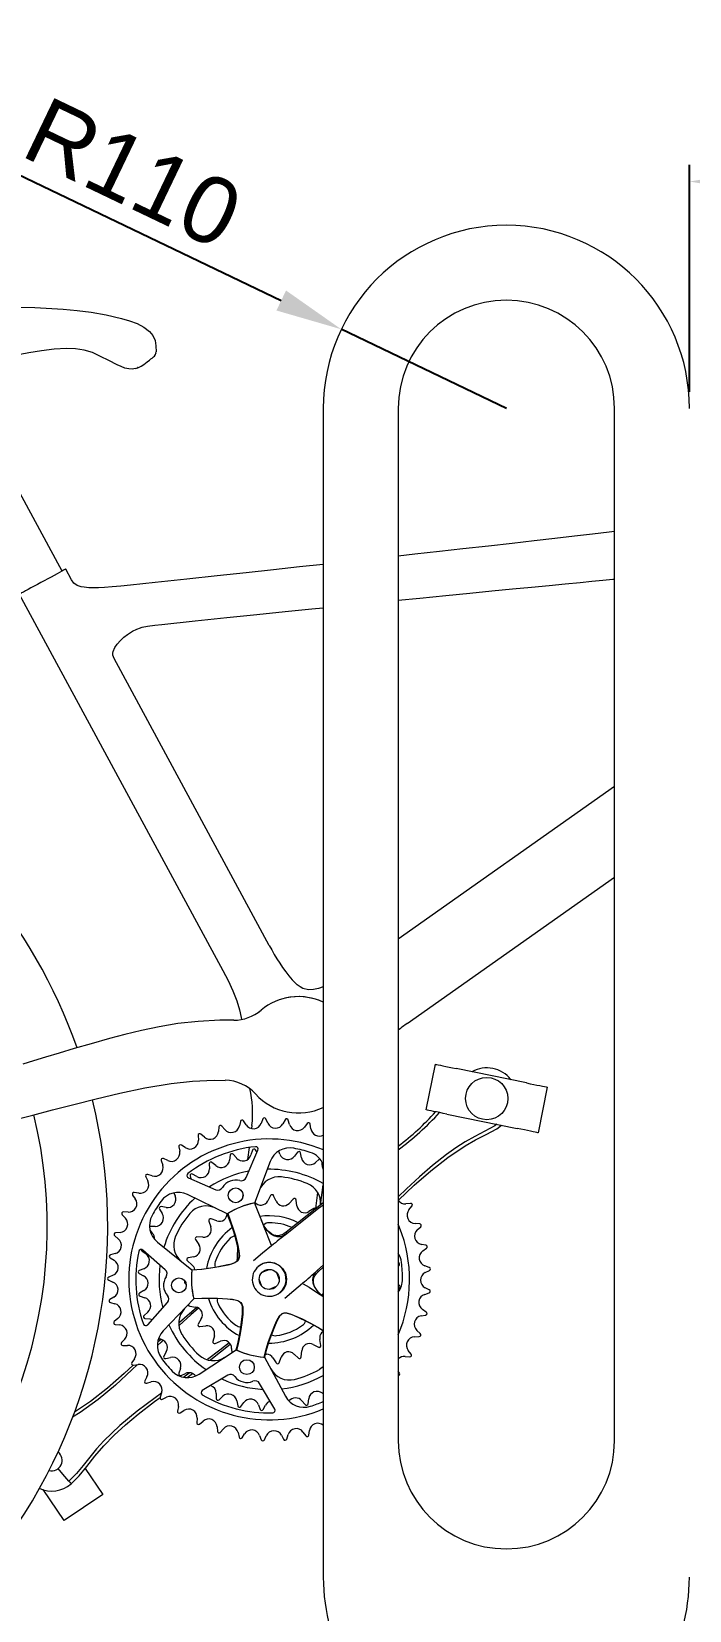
# Model space of a CAD drawing. Header units: millimetres. Extents: x -752 to 12520, y -224 to 3430.
# Drawn here: x -63 to 332, y 2183 to 3131 of the extents above; entities that cross this region are included whole.
import ezdxf

# ---------------------------------------------------------------- set-up
doc = ezdxf.new("R2010")
doc.units = ezdxf.units.MM
doc.layers.add('ZANO_R', color=7, linetype='Continuous', lineweight=0)
doc.layers.add('ZANO_W', color=1, linetype='Continuous', lineweight=0)
doc.styles.add('Arial', font='arial.ttf')
doc.styles.get("Standard").update_dxf_attribs({"font": 'ARIALUNI.TTF'})
doc.dimstyles.new('pl i ang', dxfattribs={"dimtxt": 50, "dimasz": 50, "dimexe": 1.25, "dimexo": 0.625, "dimgap": 10, "dimtad": 1, "dimtoh": 1, "dimtxsty": 'Standard', "dimcen": 2.5, "dimclrd": 1, "dimclre": 1, "dimclrt": 1, "dimadec": 0, "dimazin": 0, "dimtfac": 1, "dimtmove": 0, "dimatfit": 3, "dimfxl": 1, "dimarcsym": 1})

# ---------------------------------------------------------------- blocks, each defined once
blk = doc.blocks.new('*D459')
at = {"layer": 'ZANO_W', "color": 1, "lineweight": -2}
for p, q in [((331.98, 2914.65), (331.98, 3050.92)), ((1393.28, 2914.65), (1393.28, 3050.92)), ((371.98, 3040.92), (1353.28, 3040.92))]:
    blk.add_line(p, q, dxfattribs=at)
at = {"layer": 'ZANO_W', "color": 1}
for points in [[(371.98, 3047.59), (371.98, 3034.25), (331.98, 3040.92)], [(1353.28, 3034.25), (1353.28, 3047.59), (1393.28, 3040.92)]]:
    blk.add_solid(points, dxfattribs=at)
at = {"layer": 'ZANO_W', "color": 1, "insert": (862.63, 3071.34), "char_height": 40, "attachment_point": 5, "style": 'Arial'}
blk.add_mtext('min. 750', dxfattribs=at)
blk = doc.blocks.new('*D466')
at = {"layer": 'ZANO_W', "color": 1, "lineweight": -2}
for p, q in [((-81.5, 3050.07), (86.7, 2969.47)), ((221.98, 2904.65), (122.78, 2952.18))]:
    blk.add_line(p, q, dxfattribs=at)
at = {"layer": 'ZANO_W', "color": 1}
blk.add_solid([(83.82, 2963.46), (89.59, 2975.48), (122.78, 2952.18)], dxfattribs=at)
at = {"layer": 'ZANO_W', "color": 1, "insert": (-2.29, 3045.85), "char_height": 40, "attachment_point": 5, "rotation": 334.39783, "style": 'Arial'}
blk.add_mtext('R110', dxfattribs=at)

msp = doc.modelspace()

# ---------------------------------------------------------------- linework, layer by layer
at = {"layer": 'ZANO_R'}
for p, q in [((11.46, 2937.86), (11.36, 2937.54)), ((-1.1, 2928.59), (-0.25, 2928.86)), ((0.04, 2928.95), (0.44, 2929.07)), ((0.54, 2929.24), (0.37, 2929.19)), ((-45, 2806.95), (-105.16, 2918.17)), ((111.98, 2904.65), (111.98, 2202.65)), ((111.98, 2904.65), (111.98, 2202.65)), ((156.98, 2904.65), (156.98, 2284.65)), ((156.98, 2904.65), (156.98, 2284.65)), ((286.98, 2284.65), (286.98, 2904.65)), ((286.98, 2284.65), (286.98, 2904.65)), ((-39.26, 2801.68), (-42.76, 2808.16)), ((-70.69, 2793.05), (51.61, 2566.98)), ((79.49, 2582.16), (-13.71, 2754.46)), ((286.98, 2677.55), (156.98, 2585.88)), ((162.29, 2535.24), (286.98, 2623.16)), ((173.8, 2483.33), (179.4, 2510.71)), ((234.15, 2499.51), (191.84, 2508.16)), ((246.59, 2496.97), (240.99, 2469.6)), ((62.23, 2476.38), (61.61, 2473.67)), ((65.57, 2474.34), (64.08, 2476.7)), ((75.61, 2477.86), (74.61, 2475.25)), ((78.63, 2475.37), (77.48, 2477.91)), ((89.05, 2477.45), (87.71, 2475.01)), ((91.7, 2474.57), (90.92, 2477.25)), ((102.31, 2475.18), (100.64, 2472.95)), ((186.25, 2480.79), (228.55, 2472.14)), ((36.75, 2467.96), (36.9, 2465.18)), ((40.52, 2466.92), (38.44, 2468.78)), ((49.2, 2473.07), (48.96, 2470.29)), ((52.79, 2471.51), (50.98, 2473.64)), ((69.08, 2474.03), (68.83, 2472.09)), ((104.54, 2471.96), (104.13, 2474.72)), ((25.13, 2461.18), (25.67, 2458.44)), ((29.01, 2460.67), (26.69, 2462.22)), ((56.04, 2456.18), (55.68, 2453.21)), ((59.76, 2454.43), (57.82, 2456.71)), ((65.65, 2442.65), (72.73, 2459.12)), ((67.35, 2460.75), (66.41, 2453.47)), ((69.36, 2459.11), (68.49, 2456.24)), ((72.14, 2457.74), (71.21, 2459.33)), ((85.89, 2456.77), (85.21, 2458.59)), ((96.51, 2457.88), (94.71, 2455.49)), ((98.86, 2454.51), (98.32, 2457.45)), ((14.57, 2452.84), (15.48, 2450.21)), ((18.48, 2452.88), (15.97, 2454.09)), ((43.43, 2450.98), (43.59, 2447.99)), ((47.39, 2449.9), (45.09, 2451.81)), ((80.05, 2452.31), (70.6, 2427.39)), ((109.51, 2453.76), (107.33, 2451.71)), ((111.24, 2450.03), (111.23, 2451.96)), ((5.27, 2443.12), (6.54, 2440.64)), ((9.14, 2443.7), (6.49, 2444.55)), ((30.94, 2442.47), (47.41, 2435.38)), ((31.91, 2443.67), (32.32, 2441.87)), ((36, 2443.3), (33.4, 2444.78)), ((110.33, 2426.19), (111.98, 2438.24)), ((-2.58, 2432.2), (-0.98, 2429.92)), ((1.17, 2433.31), (-1.58, 2433.78)), ((22.25, 2433.5), (23.01, 2431.71)), ((54.31, 2420.91), (30.32, 2432.49)), ((63.71, 2432.75), (63.37, 2430.15)), ((80.33, 2431.86), (78.64, 2428.72)), ((83.62, 2428.54), (82.15, 2431.8)), ((93.89, 2429.76), (91.41, 2427.19)), ((96.16, 2425.68), (95.62, 2429.2)), ((107.4, 2424.07), (108.65, 2433.65)), ((-8.84, 2420.29), (-6.93, 2418.25)), ((-5.28, 2421.92), (-8.07, 2422)), ((13.51, 2423.66), (15.15, 2421.15)), ((17.49, 2424.71), (14.54, 2425.21)), ((106.37, 2424.07), (103.29, 2422.27)), ((164.37, 2427.19), (161.59, 2426.94)), ((163.46, 2423.39), (165.24, 2425.53)), ((-10.08, 2409.73), (-12.85, 2409.42)), ((7.92, 2410.79), (9.24, 2409.38)), ((10.92, 2413.3), (7.93, 2413.28)), ((43.25, 2416.52), (44.39, 2413.14)), ((47.91, 2416.66), (44.54, 2417.81)), ((157.81, 2412.73), (156.98, 2414.74)), ((169.9, 2414.93), (167.12, 2415.07)), ((168.47, 2411.29), (170.53, 2413.17)), ((-13.38, 2407.62), (-11.21, 2405.87)), ((12.29, 2403.95), (33.07, 2387.26)), ((35.14, 2405.46), (37.15, 2402.51)), ((39.6, 2406.85), (36.04, 2407.04)), ((173.67, 2402.02), (170.93, 2402.54)), ((171.75, 2398.61), (174.05, 2400.18)), ((-16.11, 2394.45), (-13.72, 2393.02)), ((-13.14, 2397), (-15.84, 2396.31)), ((3.07, 2398.56), (5.47, 2396.77)), ((17.03, 2387.27), (3.56, 2399.1)), ((30.32, 2392.61), (33.05, 2390.32)), ((34.24, 2395.16), (30.75, 2394.38)), ((111.98, 2390.02), (108.55, 2387.02)), ((157.05, 2391.59), (156.98, 2391.61)), ((156.98, 2389.57), (157.27, 2389.74)), ((-16.98, 2381.02), (-14.41, 2379.94)), ((-14.39, 2383.96), (-16.97, 2382.9)), ((1.27, 2385.04), (3.94, 2383.69)), ((4.18, 2387.94), (1.38, 2386.9)), ((75.14, 2377.28), (73.42, 2381.6)), ((75.23, 2385.81), (79.54, 2387.53)), ((83.76, 2385.72), (85.48, 2381.41)), ((109.12, 2386.33), (111.98, 2388.8)), ((175.61, 2388.7), (172.97, 2389.61)), ((173.23, 2385.6), (175.73, 2386.83)), ((-13.82, 2370.87), (-16.23, 2369.47)), ((4.21, 2374.77), (1.63, 2373.26)), ((1.84, 2371.41), (4.71, 2370.54)), ((29.14, 2378.95), (29.58, 2378.75)), ((83.67, 2377.19), (79.35, 2375.47)), ((110.05, 2372.54), (111.98, 2371.32)), ((157.63, 2377.96), (156.98, 2378.29)), ((156.98, 2375.9), (157.52, 2376.1)), ((172.89, 2372.5), (175.54, 2373.38)), ((175.68, 2375.25), (173.19, 2376.51)), ((-15.98, 2367.61), (-13.28, 2366.89)), ((6.52, 2361.81), (4.24, 2359.87)), ((6.48, 2354.21), (18.31, 2367.68)), ((34.21, 2369.77), (15.77, 2350.53)), ((31.7, 2365.47), (35.23, 2364.93)), ((173.87, 2361.92), (171.58, 2363.51)), ((-11.44, 2358), (-13.62, 2356.27)), ((-13.11, 2354.46), (-10.35, 2354.13)), ((4.77, 2358.09), (7.75, 2357.73)), ((38.61, 2357.78), (36.8, 2354.71)), ((37.8, 2353.18), (41.34, 2353.61)), ((170.73, 2359.59), (173.47, 2360.09)), ((-7.28, 2345.58), (-9.21, 2343.56)), ((12.85, 2345.63), (12.96, 2345.64)), ((46.53, 2347.64), (45.61, 2344.19)), ((46.98, 2342.99), (50.28, 2344.36)), ((105.9, 2342.38), (109.09, 2340.78)), ((110.55, 2341.88), (109.88, 2345.38)), ((166.79, 2347.1), (169.58, 2347.21)), ((170.23, 2348.97), (168.18, 2350.87)), ((-8.45, 2341.84), (-5.66, 2341.9)), ((-1.44, 2333.86), (-3.06, 2331.59)), ((17.65, 2338.06), (16.17, 2335.45)), ((17.29, 2333.96), (20.2, 2334.64)), ((37.35, 2324.57), (59.64, 2339.17)), ((56.88, 2340.01), (56.92, 2337.39)), ((76.62, 2334.85), (89.22, 2311.37)), ((81.72, 2334.33), (83.62, 2331.31)), ((85.43, 2331.49), (86.68, 2334.83)), ((94.37, 2336.69), (97.01, 2334.29)), ((98.7, 2334.96), (99, 2338.51)), ((161.15, 2335.28), (163.93, 2335)), ((164.82, 2336.65), (163.06, 2338.81)), ((-2.08, 2330), (0.68, 2330.44)), ((26.13, 2327.98), (25.13, 2325.16)), ((26.48, 2323.89), (29.24, 2325.06)), ((54.67, 2323.92), (39.26, 2314.76)), ((157.74, 2325.21), (156.98, 2326.48)), ((5.98, 2323.06), (4.69, 2320.6)), ((5.89, 2319.15), (8.55, 2319.97)), ((82.86, 2303.67), (73.7, 2319.08)), ((14.83, 2313.41), (13.89, 2310.78)), ((15.28, 2309.52), (17.8, 2310.71)), ((24.94, 2305.08), (24.37, 2302.35)), ((47.65, 2312.98), (47.67, 2309.98)), ((49.38, 2309.25), (51.57, 2311.29)), ((60.04, 2308.5), (60.58, 2305.55)), ((62.39, 2305.13), (64.19, 2307.52)), ((73.01, 2306.24), (74.05, 2303.43)), ((75.91, 2303.32), (77.26, 2305.99)), ((99.14, 2308.57), (101.08, 2306.29)), ((102.86, 2306.83), (103.22, 2309.8)), ((111.5, 2313.1), (111.98, 2312.71)), ((25.92, 2301.29), (28.26, 2302.82)), ((36.1, 2298.23), (35.92, 2295.45)), ((37.61, 2294.62), (39.7, 2296.46)), ((48.11, 2293.01), (48.32, 2290.23)), ((50.1, 2289.64), (51.93, 2291.75)), ((60.73, 2289.51), (61.33, 2286.79)), ((63.17, 2286.45), (64.69, 2288.8)), ((73.72, 2287.8), (74.69, 2285.19)), ((76.56, 2285.11), (77.73, 2287.64)), ((86.81, 2287.92), (88.14, 2285.46)), ((90, 2285.65), (90.81, 2288.32)), ((99.77, 2289.85), (101.42, 2287.61)), ((103.24, 2288.05), (103.67, 2290.81)), ((-31.1, 2267.89), (-20.54, 2252.24)), ((-43.7, 2236.61), (-56.28, 2255.25)), ((-20.54, 2252.24), (-43.7, 2236.61))]:
    msp.add_line(p, q, dxfattribs=at)
at = {"layer": 'ZANO_R', "flags": 128}
for points in [[(-163.78, 2959.39), (-147.52, 2960.59), (-131.11, 2962.32), (-114.66, 2963.95), (-96.68, 2965.1), (-78.91, 2965.53), (-61.44, 2965.25), (-44.37, 2964.28), (-35.95, 2963.5), (-27.42, 2962.37), (-18.58, 2960.79), (-9.28, 2958.63), (-4.51, 2957.25), (0.06, 2955.56), (4.17, 2953.46), (7.56, 2950.86), (9.57, 2948.38), (10.86, 2945.48), (11.44, 2942.18), (11.55, 2938.62)], [(-1.1, 2928.63), (-2.7, 2928.26), (-4.88, 2928.33), (-7.2, 2928.87), (-9.57, 2929.74), (-11.98, 2930.83), (-16.9, 2933.34), (-21.88, 2935.92), (-26.79, 2938.15), (-31.71, 2939.68), (-36.91, 2940.45), (-42.32, 2940.62), (-49.7, 2940.19), (-57.26, 2939.29), (-64.89, 2938.11), (-76.37, 2935.92), (-87.85, 2933.26), (-99.27, 2930.18), (-103, 2929.08)], [(0.47, 2929.08), (2.55, 2930), (4.08, 2930.99), (5.21, 2931.87), (6.12, 2932.6), (7.46, 2933.67), (8.35, 2934.36), (9.1, 2934.92), (9.71, 2935.37), (10, 2935.59), (10.53, 2936.09), (11.18, 2937.05), (11.44, 2937.75), (11.55, 2938.62)], [(-1.1, 2928.59), (-0.25, 2928.86), (0.41, 2929.06)], [(286.98, 2830.72), (283.76, 2830.34), (273.68, 2829.16), (262.82, 2827.89), (251.13, 2826.54), (238.76, 2825.12), (225.47, 2823.6), (211.18, 2821.98), (195.81, 2820.25), (181.87, 2818.69), (167.04, 2817.04), (156.98, 2815.93)], [(-42.76, 2808.16), (-42.92, 2808.07), (-43.38, 2807.82), (-44.14, 2807.41), (-45.19, 2806.84), (-46.49, 2806.14), (-48.02, 2805.31), (-49.74, 2804.38), (-51.62, 2803.36), (-53.62, 2802.28), (-55.68, 2801.17), (-57.77, 2800.04), (-59.83, 2798.92), (-61.83, 2797.84), (-63.71, 2796.83), (-65.43, 2795.89), (-66.96, 2795.06), (-68.26, 2794.36), (-69.31, 2793.8), (-70.07, 2793.38), (-70.53, 2793.13), (-70.69, 2793.05)], [(111.98, 2810.98), (97.75, 2809.43), (82.03, 2807.73), (65.53, 2805.95), (48.22, 2804.09), (30.06, 2802.14), (11.01, 2800.11), (-3.88, 2798.53)], [(-3.88, 2798.53), (-9.69, 2797.91), (-14.95, 2797.39), (-19.48, 2797.02), (-23.05, 2796.84), (-25.77, 2796.79), (-28.89, 2796.89), (-31.73, 2797.2), (-33.59, 2797.58), (-35.85, 2798.37), (-37.9, 2799.74), (-39.27, 2801.71)], [(156.98, 2789.48), (170.02, 2790.78), (185.54, 2792.33), (199.93, 2793.75), (213.26, 2795.06), (225.61, 2796.26), (237.04, 2797.37), (247.6, 2798.38), (257.37, 2799.32), (266.37, 2800.17), (273.36, 2800.83), (279.88, 2801.44), (285.96, 2802.01), (286.98, 2802.11)], [(10.7, 2774.48), (14.91, 2774.92), (35, 2777.01), (54.01, 2778.98), (72, 2780.83), (89.02, 2782.58), (105.12, 2784.23), (111.98, 2784.93)], [(-13.7, 2754.43), (-14.48, 2756.46), (-14.5, 2757.57), (-14.27, 2758.74), (-13.23, 2761.07), (-11.81, 2763.14), (-9.9, 2765.31), (-7.83, 2767.23), (-5.69, 2768.9), (-2.61, 2770.85), (-0.15, 2772.06), (0.51, 2772.34), (1.53, 2772.72), (3.05, 2773.2), (6.29, 2773.93), (10.7, 2774.48)], [(51.58, 2567.03), (54.76, 2561), (57.62, 2554.84), (59.96, 2548.83), (61.64, 2543.42), (62.7, 2538.91), (62.88, 2537.76)], [(111.98, 2557.24), (109.17, 2556.19), (106.18, 2555.55), (103.03, 2555.48), (99.69, 2556.29), (97.98, 2557.15), (96.28, 2558.36), (94.57, 2559.94), (93.25, 2561.41)], [(58.12, 2537.15), (49.89, 2537.16), (36.85, 2536.5), (24.6, 2535.14), (13.31, 2533.26), (2.71, 2531.04), (-7.21, 2528.63), (-16.49, 2526.17), (-27.6, 2523.03), (-37.69, 2520.1), (-46.81, 2517.41), (-54.97, 2514.97), (-62.21, 2512.78), (-68.53, 2510.85)], [(179.4, 2510.71), (179.59, 2510.67), (180.15, 2510.55), (181.07, 2510.37), (182.31, 2510.11), (183.85, 2509.8), (185.62, 2509.44), (187.59, 2509.03), (189.68, 2508.6), (191.84, 2508.16)], [(-73.72, 2477.28), (-62.63, 2480.21), (-50.72, 2483.3), (-38.02, 2486.54), (-24.52, 2489.88), (-10.25, 2493.28), (4.77, 2496.5), (20.49, 2499.2), (33.3, 2500.64), (46.49, 2501.21), (53.08, 2501.05)], [(234.15, 2499.51), (236.31, 2499.07), (238.4, 2498.64), (240.37, 2498.24), (242.15, 2497.88), (243.68, 2497.57), (244.92, 2497.31), (245.84, 2497.12), (246.4, 2497.01), (246.59, 2496.97)], [(186.25, 2480.79), (184.09, 2481.23), (181.99, 2481.66), (180.03, 2482.06), (178.25, 2482.42), (176.72, 2482.74), (175.47, 2482.99), (174.55, 2483.18), (173.99, 2483.29), (173.8, 2483.33)], [(216.23, 2474.66), (215.01, 2473.79), (209.09, 2470.52), (203.08, 2467.42), (197.21, 2464.09), (191.52, 2460.47), (186.02, 2456.57), (177.69, 2450), (169.69, 2443.04), (161.92, 2435.83), (156.98, 2431.12)], [(157.06, 2429.13), (166.66, 2438.02), (176.64, 2446.76), (186.77, 2454.73), (197.2, 2461.73), (203.52, 2465.34), (209.93, 2468.61), (216.18, 2471.99), (219.15, 2474.06)], [(240.99, 2469.6), (240.81, 2469.64), (240.24, 2469.75), (239.33, 2469.94), (238.08, 2470.19), (236.55, 2470.51), (234.77, 2470.87), (232.81, 2471.27), (230.71, 2471.7), (228.55, 2472.14)], [(109.83, 2453.96), (109.75, 2453.92), (109.51, 2453.76)], [(54.53, 2421.04), (54.53, 2421.04), (56.25, 2416.51), (57.8, 2411.98), (59.12, 2407.61), (60.61, 2401.78), (61.3, 2398.73), (61.55, 2395.53), (61.28, 2394.04), (61.04, 2393.49), (60.26, 2392.47), (58.89, 2391.53), (56.78, 2390.71), (54.64, 2390.16), (49.49, 2389.07), (44.29, 2388.18), (38.85, 2387.5), (35.97, 2387.23), (33.04, 2387.01)], [(33.07, 2387.26), (33.07, 2387.26), (35.98, 2387.48), (38.9, 2387.74), (43, 2388.22), (46.92, 2388.81), (54.7, 2390.37), (56.78, 2390.9), (58.87, 2391.71), (60.18, 2392.6), (60.91, 2393.55), (61.12, 2394.06), (61.38, 2395.47), (61.34, 2397.05), (61.11, 2398.59), (60.45, 2401.63), (58.95, 2407.44), (57.63, 2411.8), (56.05, 2416.37), (54.31, 2420.91), (54.31, 2420.91)], [(54.82, 2421.22), (54.61, 2421.09), (54.55, 2421.06)], [(70.6, 2427.39), (72.21, 2423.34), (73.83, 2419.28), (74.74, 2416.98)], [(111.98, 2427.48), (102.33, 2419.89), (89.63, 2409.79)], [(111.98, 2426.14), (109.15, 2424), (90.2, 2409.1)], [(7.93, 2413.28), (7.64, 2413.23), (7.56, 2413.21)], [(74.74, 2416.98), (76.3, 2413.07), (77.66, 2409.67), (79.13, 2405.98), (80.65, 2402.15)], [(90.2, 2409.1), (88.29, 2407.84), (86.29, 2407.15), (84.23, 2407.07), (82.17, 2407.62), (80.15, 2408.86), (78.21, 2410.8), (76.39, 2413.5), (74.74, 2416.98)], [(89.63, 2409.79), (88.29, 2408.85), (87.04, 2408.25), (84.93, 2407.78), (83.45, 2407.84), (82.31, 2408.12), (80.81, 2408.8), (78.97, 2410.19), (77.96, 2411.29), (77.01, 2412.59)], [(89.66, 2409.76), (89.63, 2409.78), (89.81, 2409.57), (90.2, 2409.1)], [(80.85, 2401.66), (75.53, 2397.24), (70.11, 2392.73)], [(72.76, 2389.55), (72.76, 2389.55), (75.78, 2391.3), (79.2, 2391.95), (82.63, 2391.44), (85.73, 2389.81), (87.46, 2388.16), (87.46, 2388.16)], [(33.03, 2386.99), (33.02, 2386.88), (33, 2386.67)], [(87.46, 2388.16), (87.46, 2388.16), (89.2, 2385.17), (89.89, 2381.81), (89.41, 2378.33), (87.81, 2375.22), (86.13, 2373.46), (86.13, 2373.46)], [(108.55, 2387.02), (106.96, 2385.37), (105.92, 2383.53), (105.46, 2381.53), (105.63, 2379.4), (106.47, 2377.18), (108.03, 2374.92), (109.54, 2373.43)], [(109.66, 2373.33), (109.07, 2373.89), (108.22, 2374.88), (107.1, 2376.56), (106.53, 2377.85), (106.17, 2379.21), (106.12, 2381.19), (106.38, 2382.38), (106.91, 2383.67), (107.8, 2385), (109.12, 2386.33)], [(109.09, 2386.37), (109.12, 2386.34), (108.94, 2386.55), (108.55, 2387.02)], [(88.78, 2370.27), (94.2, 2374.77), (99.52, 2379.19)], [(99.96, 2378.91), (103.39, 2376.75), (106.64, 2374.69), (110.05, 2372.54)], [(35.95, 2364.66), (25.64, 2355.62), (25.25, 2355.26)], [(36.98, 2364.28), (32.33, 2360.17), (25.34, 2353.87)], [(34.06, 2370.36), (34.12, 2370.11), (34.14, 2370.05)], [(34.14, 2370.02), (38.98, 2370.26), (43.77, 2370.33), (48.34, 2370.23), (54.34, 2369.85), (57.45, 2369.56), (60.58, 2368.81), (61.91, 2368.1), (62.36, 2367.7), (63.09, 2366.64), (63.56, 2365.05), (63.69, 2362.78), (63.55, 2360.58), (63, 2355.34), (62.23, 2350.13), (61.2, 2344.74), (60.57, 2341.92), (59.87, 2339.06), (59.87, 2339.06)], [(59.64, 2339.17), (59.64, 2339.17), (60.34, 2342.01), (60.98, 2344.86), (61.79, 2348.91), (62.44, 2352.82), (63.37, 2360.7), (63.5, 2362.85), (63.38, 2365.09), (62.94, 2366.6), (62.26, 2367.59), (61.84, 2367.96), (60.58, 2368.63), (59.06, 2369.08), (57.53, 2369.34), (54.44, 2369.65), (48.45, 2370.02), (43.9, 2370.11), (39.05, 2370.02), (34.21, 2369.77), (34.21, 2369.77)], [(76.36, 2334.87), (76.36, 2334.87), (77.63, 2339.54), (79.04, 2344.12), (80.55, 2348.43), (82.77, 2354.02), (84.01, 2356.89), (85.69, 2359.63), (86.78, 2360.67), (87.29, 2360.98), (88.53, 2361.35), (90.19, 2361.3), (92.38, 2360.73), (94.43, 2359.91), (99.24, 2357.77), (103.96, 2355.43), (108.77, 2352.79), (111.25, 2351.31), (111.98, 2350.87)], [(7.75, 2357.73), (9.06, 2357.39), (9.21, 2357.32)], [(111.98, 2350.58), (111.1, 2351.12), (108.59, 2352.62), (104.99, 2354.64), (101.47, 2356.47), (94.26, 2359.78), (92.26, 2360.57), (90.1, 2361.15), (88.52, 2361.2), (87.37, 2360.86), (86.89, 2360.57), (85.85, 2359.58), (84.96, 2358.27), (84.25, 2356.9), (82.99, 2354.05), (80.79, 2348.47), (79.29, 2344.17), (77.88, 2339.54), (76.62, 2334.85), (76.62, 2334.85), (76.62, 2334.85)], [(15.63, 2344.94), (14.49, 2343.89), (12.38, 2341.88)], [(14.31, 2345.44), (14.07, 2345.22), (12.52, 2343.78)], [(55.39, 2343.4), (49.85, 2339.08), (42.39, 2333.36)], [(43.73, 2333.02), (44.3, 2333.45), (56.04, 2342.69)], [(111.11, 2349.75), (111.56, 2350.12), (111.98, 2350.38)], [(59.89, 2339.05), (59.98, 2339.01), (60.18, 2338.92)], [(76.02, 2334.89), (76.28, 2334.87), (76.34, 2334.87)], [(77.09, 2336.62), (77.27, 2336.65), (77.85, 2336.69)], [(0.34, 2330.39), (-2.98, 2327.21), (-12.91, 2318.07), (-23.23, 2309.41), (-34.15, 2301.52), (-38.75, 2298.67)], [(-2.34, 2330), (-7.77, 2324.98), (-17.74, 2316.24), (-27.87, 2308.27), (-37.48, 2301.82)], [(31.71, 2325.37), (30.58, 2324.53), (28.13, 2322.76)], [(30.18, 2322.66), (32.51, 2324.39), (33.3, 2325)], [(111.98, 2329.06), (111.38, 2328.55), (109.63, 2327.38)], [(14.72, 2313.09), (10.99, 2310.4), (0.18, 2302.32), (-10.22, 2293.76), (-19.98, 2284.46), (-24.27, 2279.75), (-28.34, 2274.82), (-32.25, 2269.76), (-36.34, 2264.86), (-40.95, 2260.4)], [(-39.55, 2258.72), (-34.72, 2263.44), (-30.14, 2269.07), (-25.38, 2275.25), (-19.96, 2281.56), (-13.78, 2287.89), (-6.85, 2294.22), (0.82, 2300.59), (10.62, 2308.14), (13.86, 2310.54)], [(-40.95, 2260.4), (-44.47, 2264.63), (-47.24, 2267.97)], [(-40.95, 2260.4), (-40.62, 2259.99), (-40.33, 2259.65), (-39.89, 2259.12), (-39.63, 2258.81), (-39.56, 2258.72)]]:
    msp.add_lwpolyline(points, dxfattribs=at)
at = {"layer": 'ZANO_R'}
for centre, radius in [((210.2, 2490.15), 12.7), ((59.33, 2432), 4.45), ((25.21, 2377.97), 4.44), ((79.45, 2381.5), 6.03), ((66.05, 2328.82), 4.45)]:
    msp.add_circle(centre, radius, dxfattribs=at)
for centre, radius, start, end in [((221.98, 2904.65), 110, 0, 180), ((221.98, 2904.65), 110, 0, 180), ((221.98, 2904.65), 65, 0, 180), ((221.98, 2904.65), 65, 0, 180), ((-339.65, 2413.25), 322.1, 19.46958, 264.47288), ((175.67, 2630.87), 107.81, 206.87802, 220.13447), ((97.01, 2516.41), 34.93, 64.63236, 129.98797), ((97.01, 2516.41), 34.93, 64.63236, 103.52552), ((58.25, 2562.62), 25.4, 269.71808, 309.98729), ((61.78, 2557.99), 19.56, 305.7925, 310.0918), ((214.62, 2461.74), 90.23, 125.39328, 129.70445), ((210.23, 2490.34), 18.24, 37.52969, 119.36142), ((52.44, 2475.77), 25.39, 42.35619, 88.54113), ((3.5, 2481.56), 66.01, 353.40607, 12.74013), ((-339.65, 2413.25), 322.1, 275.52748, 13.66527), ((97.01, 2516.41), 34.93, 222.35546, 295.36764), ((97.01, 2516.41), 34.93, 222.35546, 295.36764), ((-339.65, 2413.25), 285.75, 180, 13.58966), ((63.22, 2476.16), 1.02, 32.30291, 167.14922), ((69.87, 2477.06), 5.08, 212.30291, 339.14922), ((76.56, 2477.5), 1.02, 24.30291, 159.14922), ((83.26, 2477.46), 5.08, 204.30291, 331.14922), ((89.94, 2476.96), 1.02, 16.30291, 151.14922), ((103.13, 2474.57), 1.02, 8.30291, 143.14922), ((61, 2588.99), 159.52, 306.9882, 317.96466), ((54.39, 2598.18), 172.61, 306.46349, 317.56239), ((79.45, 2381.5), 84.35, 67.30506, 292.68214), ((37.76, 2468.02), 1.02, 48.30291, 183.14922), ((43.9, 2470.72), 5.08, 228.30291, 355.14922), ((50.21, 2472.98), 1.02, 40.30291, 175.14922), ((56.66, 2474.8), 5.08, 220.30291, 347.14922), ((96.58, 2476), 5.08, 196.30291, 323.14922), ((109.56, 2472.7), 5.08, 188.30291, 298.38068), ((20.69, 2457.46), 5.08, 244.30291, 11.14922), ((26.13, 2461.38), 1.02, 56.30291, 191.14922), ((31.83, 2464.9), 5.08, 236.30291, 3.14922), ((79.45, 2381.5), 80.16, 95.92386, 127.52827), ((57.05, 2456.05), 1.02, 40.37679, 173.07534), ((63.63, 2457.72), 5.08, 220.37679, 343.07534), ((70.33, 2458.81), 1.02, 30.37679, 163.07534), ((71.33, 2459.72), 1.52, 336.72607, 95.92386), ((91.92, 2447.8), 12.7, 79.34683, 159.22607), ((90.65, 2458.54), 5.08, 200.37679, 323.07534), ((79.45, 2381.5), 80.16, 72.1053, 79.34683), ((97.32, 2457.27), 1.02, 10.37679, 143.07534), ((100.18, 2445.7), 12.7, 21.71051, 72.1053), ((10.69, 2448.54), 5.08, 252.30291, 19.14922), ((15.53, 2453.18), 1.02, 64.30291, 199.14922), ((38.51, 2447.72), 5.08, 240.37679, 3.07534), ((44.44, 2451.03), 1.02, 50.37679, 183.07534), ((50.63, 2453.82), 5.08, 230.37679, 353.07534), ((79.45, 2381.5), 66.16, 60.55119, 91.01148), ((103.86, 2455.42), 5.08, 190.37679, 313.07534), ((116.32, 2450.06), 5.08, 180.37679, 211.17441), ((2.02, 2438.32), 5.08, 260.30291, 27.14922), ((6.18, 2443.58), 1.02, 72.30291, 207.14922), ((31.55, 2443.87), 1.52, 127.52827, 246.72607), ((32.9, 2443.9), 1.02, 60.37679, 193.07534), ((79.45, 2381.5), 66.16, 100.55969, 122.89244), ((59.33, 2432), 9.21, 74.03893, 149.4132), ((62.73, 2443.9), 3.17, 254.03893, 336.72607), ((85.33, 2430.42), 12.7, 83.1482, 159.22607), ((79.45, 2381.5), 61.97, 68.30393, 83.1482), ((97.66, 2427.28), 12.7, 354.69966, 68.30393), ((-5.13, 2426.99), 5.08, 268.30291, 35.14922), ((-1.75, 2432.78), 1.02, 80.30291, 215.14922), ((79.45, 2381.5), 80.16, 144.1053, 151.34683), ((24.8, 2421.05), 12.7, 64.22607, 144.1053), ((79.45, 2381.5), 66.16, 132.44065, 163.01148), ((18.34, 2429.72), 5.08, 260.37679, 23.07534), ((48.67, 2438.3), 3.17, 246.72607, 329.4132), ((74.67, 2431.18), 5.08, 219.89635, 272.9393), ((74.17, 2431.13), 5.08, 278.62956, 331.67251), ((81.23, 2431.38), 1.02, 24.24417, 151.67251), ((88.25, 2430.63), 5.08, 204.24417, 257.28713), ((94.62, 2429.05), 1.02, 8.592, 136.02034), ((161.14, 2432), 5.08, 215.20587, 275.14922), ((-10.64, 2414.78), 5.08, 276.30291, 43.14922), ((-8.1, 2420.98), 1.02, 88.30291, 223.14922), ((20.25, 2413.85), 12.7, 151.34683, 231.22607), ((10.89, 2418.38), 5.08, 270.37679, 33.07534), ((14.37, 2424.21), 1.02, 80.37679, 213.07534), ((79.45, 2381.5), 61.97, 140.30393, 155.1482), ((41.54, 2412.97), 12.7, 64.22607, 140.30393), ((49.15, 2421.16), 5.08, 309.9339, 356.75723), ((83.92, 2374.45), 55.08, 122.23999, 122.50885), ((79.45, 2381.5), 46.74, 100.91949, 122.2158), ((79.45, 2381.5), 46.74, 101.65433, 121.7978), ((80.43, 2376.6), 51.74, 100.95904, 101.62283), ((79.45, 2381.5), 38.23, 62.99773, 98.47295), ((87.75, 2430.72), 5.08, 262.97738, 316.02034), ((101.18, 2426.43), 5.08, 188.592, 241.63495), ((100.72, 2426.65), 5.08, 247.32521, 300.36816), ((106.88, 2423.2), 1.02, 50.98689, 120.36816), ((167.37, 2420.14), 5.08, 140.30291, 267.14922), ((164.46, 2426.18), 1.02, 320.30291, 95.14922), ((-12.74, 2408.41), 1.02, 96.30291, 231.14922), ((5.53, 2405.91), 5.08, 356.40933, 43.07534), ((79.45, 2381.5), 38.23, 125.43823, 170.01277), ((44.21, 2416.85), 1.02, 71.20069, 198.62903), ((39.57, 2411.52), 5.08, 325.58608, 18.62903), ((49.55, 2421.47), 5.08, 251.20069, 304.24365), ((101.42, 2427.87), 28.81, 201.90965, 215.26779), ((79.44, 2410.46), 5.08, 90.02464, 132.30703), ((79.45, 2381.5), 34.04, 66.17894, 90.02464), ((5147.25, -3946.78), 8122.26, 128.507515, 128.59182), ((79.45, 2381.5), 84.35, 336.79348, 21.72607), ((171.89, 2407.53), 5.08, 132.30291, 259.14922), ((169.85, 2413.92), 1.02, 312.30291, 87.14922), ((-14.39, 2401.92), 5.08, 284.30291, 51.14922), ((2.55, 2397.95), 1.52, 48.72607, 167.92386), ((3.68, 2399.38), 1.02, 174.50498, 233.07534), ((34.74, 2402.21), 12.7, 155.1482, 231.22607), ((35.98, 2406.03), 1.02, 86.85287, 214.28121), ((32.95, 2399.65), 5.08, 341.23825, 34.28121), ((39.88, 2411.92), 5.08, 266.85287, 319.89582), ((79.45, 2381.5), 34.04, 133.42749, 162.02464), ((59.54, 2402.53), 5.08, 96.97953, 133.42749), ((-23.21, 2401.23), 83.83, 354.08511, 359.75442), ((173.48, 2401.02), 1.02, 304.30291, 79.14922), ((-15.59, 2395.32), 1.02, 104.30291, 239.14922), ((-16.32, 2388.66), 5.08, 292.30291, 59.14922), ((79.45, 2381.5), 80.16, 167.92386, 199.52827), ((2.41, 2392.7), 5.08, 290.37679, 53.07534), ((79.45, 2381.5), 66.16, 172.55969, 194.89244), ((30.97, 2393.39), 1.02, 102.50504, 229.93338), ((29.78, 2386.43), 5.08, 11.03809, 49.93338), ((33.14, 2400.12), 5.08, 282.50504, 335.548), ((51.91, 2390.44), 5.08, 162.02464, 198.42071), ((79.45, 2381.5), 10.16, 39.72585, 129.7262), ((146.36, 2390.13), 12.7, 7.34683, 33.2578), ((156.76, 2390.62), 1.02, 300.37679, 73.07534), ((79.45, 2381.5), 80.16, 0.1053, 7.34683), ((174.61, 2394.41), 5.08, 124.30291, 251.14922), ((-16.59, 2381.96), 1.02, 112.30291, 247.14922), ((1.73, 2385.95), 1.02, 110.37679, 243.07534), ((1.64, 2379.16), 5.08, 300.37679, 63.07534), ((25.21, 2377.97), 9.21, 146.03893, 221.4132), ((14.94, 2384.89), 3.18, 326.03893, 48.72607), ((29.56, 2379.87), 1.02, 137.31048, 245.58555), ((79.45, 2381.5), 46.74, 173.23633, 194.2158), ((79.45, 2381.5), 46.74, 173.65433, 193.7978), ((85.05, 2380.82), 52.37, 172.93845, 173.22121), ((79.45, 2381.5), 10.16, 129.72607, 309.72727), ((79.45, 2381.5), 10.16, 309.72721, 39.72615), ((-5343.98, 8671.94), 8320.48, 310.861228, 310.943525), ((146.91, 2381.63), 12.7, 322.43014, 0.1053), ((175.48, 2381.04), 5.08, 116.30291, 243.14922), ((175.28, 2387.74), 1.02, 296.30291, 71.14922), ((-16.39, 2375.26), 5.08, 300.30291, 67.14922), ((2.14, 2372.38), 1.02, 120.37679, 253.07534), ((15.92, 2369.78), 3.17, 318.72607, 41.4132), ((128.87, 2394.31), 28.47, 224.00148, 233.59739), ((107.91, 2376.19), 5.08, 307.33334, 323.12374), ((157.17, 2377.06), 1.02, 290.37679, 63.07534), ((174.49, 2367.68), 5.08, 108.30291, 235.14922), ((175.22, 2374.34), 1.02, 288.30291, 63.14922), ((-15.72, 2368.59), 1.02, 120.30291, 255.14922), ((-14.58, 2361.98), 5.08, 308.30291, 75.14922), ((3.23, 2365.68), 5.08, 310.37679, 73.07534), ((37.8, 2355.17), 12.7, 136.22607, 212.30393), ((31.85, 2366.47), 1.02, 191.11834, 261.23773), ((81.39, 2382), 48.75, 194.2241, 194.52786), ((34.45, 2359.91), 5.08, 28.19477, 81.23773), ((34.24, 2360.36), 5.08, 329.46156, 22.50452), ((79.45, 2381.5), 38.23, 197.36473, 242.07118), ((53.3, 2369.07), 5.08, 168.97953, 205.42749), ((79.45, 2381.5), 34.04, 205.42749, 234.02464), ((173.29, 2361.09), 1.02, 280.30291, 55.14922), ((-12.99, 2355.47), 1.02, 128.30291, 263.14922), ((-10.95, 2349.09), 5.08, 316.30291, 83.14922), ((4.9, 2359.1), 1.02, 130.37679, 263.07534), ((5.33, 2355.22), 1.52, 199.52827, 318.72607), ((79.45, 2381.5), 66.16, 204.44065, 235.01148), ((37.67, 2354.19), 1.02, 149.46156, 276.8899), ((41.95, 2348.57), 5.08, 43.84695, 96.8899), ((41.62, 2348.95), 5.08, 345.11374, 38.15669), ((62.44, 2358.07), 5.08, 234.02464, 270.42071), ((79.45, 2381.5), 38.23, 269.43255, 314.0156), ((79.45, 2381.5), 34.04, 277.42749, 306.02464), ((96.48, 2358.08), 5.08, 306.02464, 342.42071), ((171.64, 2354.59), 5.08, 100.30291, 227.14922), ((-8.47, 2342.86), 1.02, 136.30291, 271.14922), ((24.94, 2341.75), 12.7, 136.22607, 216.1053), ((13.24, 2340.57), 5.08, 330.37679, 93.07534), ((79.45, 2381.5), 61.97, 212.30393, 227.1482), ((46.59, 2343.93), 1.02, 165.11374, 292.54208), ((52.22, 2339.67), 5.08, 59.49912, 112.54208), ((51.8, 2339.95), 5.08, 0.76591, 53.80887), ((83.19, 2352.79), 5.08, 240.97953, 277.42749), ((104.07, 2338.08), 5.08, 122.10782, 175.15077), ((103.63, 2337.84), 5.08, 63.37461, 116.41756), ((114.87, 2346.34), 5.08, 137.75999, 190.80295), ((167, 2342.02), 5.08, 92.30291, 219.14922), ((169.54, 2348.22), 1.02, 272.30291, 47.14922), ((-5.56, 2336.82), 5.08, 324.30291, 91.14922), ((79.45, 2381.5), 80.16, 216.1053, 223.34683), ((17.06, 2334.95), 1.02, 150.37679, 283.07534), ((21.35, 2329.69), 5.08, 340.37679, 103.07534), ((45.94, 2345.38), 12.7, 227.1482, 303.22607), ((87.43, 2398.68), 65.67, 244.96815, 245.19363), ((79.45, 2381.5), 46.74, 245.23633, 266.2158), ((79.45, 2381.5), 46.74, 245.65433, 265.7978), ((78.94, 2373.44), 38.66, 266.18556, 266.56864), ((77.42, 2331.63), 5.08, 32.07026, 85.11322), ((91.44, 2333.05), 5.08, 106.45564, 159.4986), ((90.95, 2332.93), 5.08, 47.72243, 100.76539), ((97.69, 2335.04), 1.02, 227.72243, 355.15077), ((109.55, 2341.69), 1.02, 243.37461, 10.80295), ((160.65, 2330.22), 5.08, 84.30291, 136.28413), ((164.03, 2336.01), 1.02, 264.30291, 39.14922), ((-2.24, 2331), 1.02, 144.30291, 279.14922), ((1.48, 2325.42), 5.08, 332.30291, 99.14922), ((30.39, 2335.2), 12.7, 223.34683, 303.22607), ((26.09, 2324.82), 1.02, 160.37679, 293.07534), ((31.23, 2320.39), 5.08, 37.33767, 113.07534), ((56.29, 2321.19), 3.17, 38.03893, 120.72607), ((91.62, 2333.76), 12.7, 208.22607, 284.30393), ((84.48, 2331.84), 1.02, 212.07026, 339.4986), ((79.45, 2381.5), 66.16, 276.44065, 299.44881), ((79.45, 2381.5), 61.97, 284.30393, 299.1482), ((156.87, 2324.68), 1.02, 275.83315, 31.14922), ((5.59, 2320.12), 1.02, 152.30291, 287.14922), ((10.05, 2315.12), 5.08, 340.30291, 107.14922), ((40.04, 2313.45), 1.52, 120.72607, 239.92386), ((42.57, 2312.94), 5.08, 0.37679, 70.58515), ((79.45, 2381.5), 66.16, 244.55969, 266.89244), ((66.05, 2328.82), 9.21, 218.03893, 293.4132), ((70.97, 2317.46), 3.18, 30.72607, 113.4132), ((108.26, 2309.19), 5.08, 50.37679, 173.07534), ((14.85, 2310.44), 1.02, 160.30291, 295.14922), ((19.96, 2306.11), 5.08, 348.30291, 115.14922), ((79.45, 2381.5), 80.16, 239.92386, 271.52827), ((48.69, 2309.99), 1.02, 180.37679, 313.07534), ((55.04, 2307.58), 5.08, 10.37679, 133.07534), ((61.57, 2305.74), 1.02, 190.37679, 323.07534), ((68.25, 2304.47), 5.08, 20.37679, 143.07534), ((81.79, 2303.69), 5.08, 110.49127, 153.07534), ((100.41, 2317.38), 12.7, 208.22607, 288.1053), ((95.27, 2305.28), 5.08, 40.37679, 140.72151), ((101.85, 2306.95), 1.02, 220.37679, 353.07534), ((79.45, 2381.5), 80.16, 288.1053, 293.93996), ((25.37, 2302.14), 1.02, 168.30291, 303.14922), ((31.03, 2298.56), 5.08, 356.30291, 123.14922), ((36.94, 2295.39), 1.02, 176.30291, 311.14922), ((43.05, 2292.63), 5.08, 4.30291, 131.14922), ((75, 2303.78), 1.02, 200.37679, 333.07534), ((81.55, 2302.89), 1.52, 271.52827, 30.72607), ((108.69, 2290.02), 5.08, 49.66537, 171.14922), ((49.34, 2290.31), 1.02, 184.30291, 319.14922), ((55.77, 2288.43), 5.08, 12.30291, 139.14922), ((62.32, 2287), 1.02, 192.30291, 327.14922), ((68.95, 2286.04), 5.08, 20.30291, 147.14922), ((82.34, 2285.51), 5.08, 28.30291, 155.14922), ((89.03, 2285.94), 1.02, 208.30291, 343.14922), ((95.67, 2286.85), 5.08, 36.30291, 163.14922), ((102.24, 2288.21), 1.02, 216.30291, 351.14922), ((-51.3, 2272.85), 6.35, 256.0748, 52.00176), ((75.64, 2285.54), 1.02, 200.30291, 335.14922), ((221.98, 2284.65), 65, 180, 0), ((221.98, 2284.65), 65, 180, 0), ((-51.19, 2272.29), 17.88, 245.14752, 310.61171), ((225.31, 2202.65), 113.33, 180, 241.92751), ((225.31, 2202.65), 113.33, 180, 241.92751), ((218.64, 2202.65), 113.33, 298.07249, 0), ((218.64, 2202.65), 113.33, 298.07249, 0)]:
    msp.add_arc(centre, radius, start, end, dxfattribs=at)

# ---------------------------------------------------------------- dimensions: what is measured, and where the dimension line sits
at = {"layer": 'ZANO_W'}
dim = msp.add_linear_dim(base=(1393.28, 3040.92), p1=(331.98, 2904.65), p2=(1393.28, 2904.65), text='min. 750', dimstyle='pl i ang', override={"dimtxt": 40, "dimasz": 40, "dimexe": 10, "dimexo": 10, "dimtoh": 0, "dimdec": 0, "dimtxsty": 'Arial', "dimtdec": 0, "dimtmove": 1}, dxfattribs=at)
dim.commit()
dim.dimension.update_dxf_attribs({"geometry": '*D459', "text_midpoint": (862.63, 3071.34)})
dim = msp.add_radius_dim(center=(221.98, 2904.65), mpoint=(122.78, 2952.18), dimstyle='pl i ang', override={"dimtxt": 40, "dimasz": 40, "dimexe": 10, "dimexo": 10, "dimtoh": 0, "dimdec": 0, "dimtxsty": 'Arial', "dimtdec": 0, "dimtmove": 1}, dxfattribs=at)
dim.commit()
dim.dimension.update_dxf_attribs({"geometry": '*D466', "text_midpoint": (-2.29, 3045.85)})

doc.saveas('drawing.dxf')
